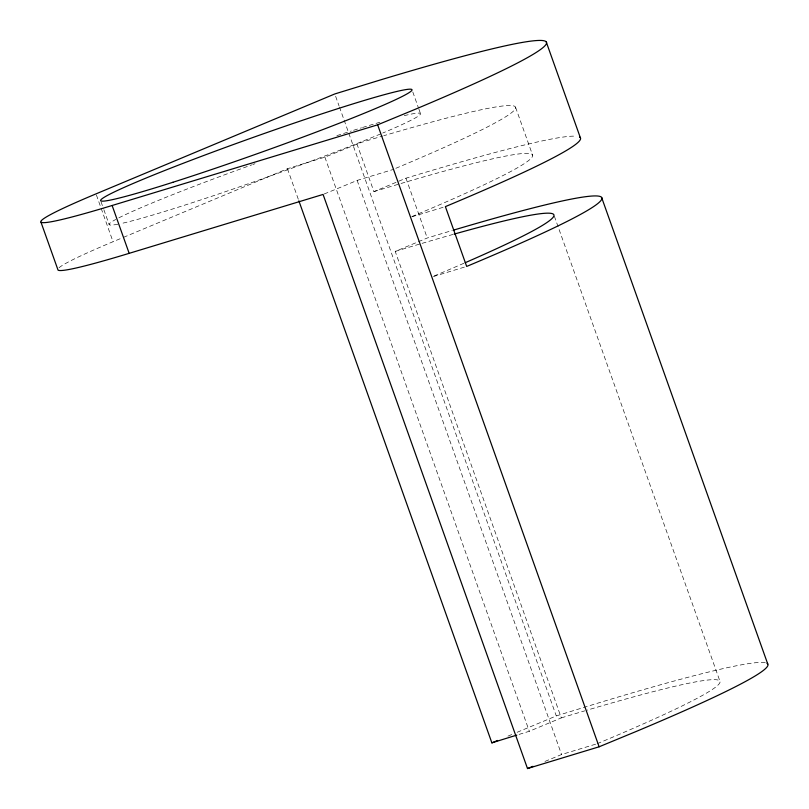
<?xml version="1.0" encoding="UTF-8"?>
<svg xmlns="http://www.w3.org/2000/svg" width="809" height="809" viewBox="0 0 809 809"><rect width="100%" height="100%" fill="white"/><g stroke="black" fill="none" stroke-linecap="round" stroke-linejoin="round"><path stroke-width="0.61" stroke-dasharray="4.04 3.03" d="M59.057 267.739A228.826 11.579 -19.6 0 1 113.038 241.719L122.341 237.826M123.504 237.34L287.438 168.747L293.424 166.866A457.661 23.158 -19.6 0 1 324.884 157.158L361.127 142.475A508.507 25.726 -19.6 0 1 382.617 136.054M395.844 168.292L398.958 166.988A508.507 25.726 -19.6 0 0 383.769 135.71M356.88 143.769L373.92 191.612L405.956 178.202L414.471 175.624A559.363 28.295 -19.6 0 1 576.463 136.246M411.832 216.579L415.998 214.83A508.507 25.726 -19.6 0 0 400.799 183.552M519.105 734.4A457.661 23.158 -19.6 0 1 529.319 731.275L561.315 717.886L395.217 251.417L427.253 238.008L435.768 235.429A559.363 28.295 -19.6 0 1 452.312 230.484M434.17 275.94L437.285 274.635A508.507 25.726 -19.6 0 0 464.073 263.188M507.971 736.129L512.572 734.198M517.173 732.276L556.268 715.914L601.876 701.899A559.363 28.295 -19.6 0 1 765.668 662.814M597.153 743.724L603.393 741.105A508.507 25.726 -19.6 0 0 587.051 710.171M324.176 193.988L328.575 192.198A457.661 23.158 -19.6 0 0 357.133 180.417L392.719 169.607M373.92 191.612L378.157 190.327A508.507 25.726 -19.6 0 1 399.646 183.896M412.135 216.721L444.192 206.983M395.217 251.417L399.454 250.123A508.507 25.726 -19.6 0 1 420.943 243.701M433.422 276.526L465.488 266.788M561.315 717.886L565.562 716.592A508.507 25.726 -19.6 0 1 584.725 710.858M544.973 761.421A457.661 23.158 -19.6 0 0 561.567 754.524L595.97 744.078M515.626 107.445L532.666 155.288M554.377 216.276L720.061 681.562M412.802 91.983L418.475 107.931M418.88 109.073L420.508 113.624M405.956 178.202L427.253 238.008M335.644 96.332L339.032 105.848M339.456 107.041L343.694 118.933M344.118 120.116L348.345 132.009M348.77 133.202L556.268 715.914M357.133 180.417L561.567 754.524M324.884 157.158L529.319 731.275M287.438 168.747L298.44 199.651M101.034 201.775L103.471 208.611M103.876 209.753L109.154 224.558M96.423 195.04L113.038 241.719M422.096 243.357A508.507 25.726 -19.6 0 1 452.909 234.458M404.267 115.636A165.269 8.363 -19.6 0 1 382.758 133.02M380.604 133.92A165.269 8.363 -19.6 0 1 121.31 223.496M117.801 224.214A165.269 8.363 -19.6 0 1 115.738 219.472M118.852 217.833A165.269 8.363 -19.6 0 1 251.71 164.905M252.792 164.52A165.269 8.363 -19.6 0 1 254.966 163.742M336.898 135.639A165.269 8.363 -19.6 0 1 351.318 131.007M353.624 130.279A165.269 8.363 -19.6 0 1 361.481 127.822M362.574 127.478A165.269 8.363 -19.6 0 1 373.718 124.09M376.023 123.403A165.269 8.363 -19.6 0 1 380.493 122.088"/><path stroke-width="1.21" d="M298.865 200.834L491.872 742.864L497.616 740.457M112.127 205.496L377.651 124.829L414.704 109.518A559.363 28.295 -19.6 0 0 380.402 79.939L334.795 93.955L96.008 193.877A228.826 11.579 -19.6 0 0 112.127 205.496L129.167 253.338L323.074 194.433L527.508 768.55L599.125 746.788L636.167 731.478A559.363 28.295 -19.6 0 0 766.962 663.289M527.508 768.55L533.01 766.315M491.872 742.864L497.859 740.983A457.661 23.158 -19.6 0 1 516.799 735.108M546.267 41.997L580.336 137.692M601.633 197.487L767.741 663.967M377.651 124.829L599.125 746.788M41.006 222.263L58.046 270.105A228.826 11.579 -19.6 0 0 129.167 253.338M453.465 230.14A559.363 28.295 -19.6 0 1 470.069 265.008L466.672 266.424L445.385 206.619L448.773 205.203A559.363 28.295 -19.6 0 0 579.568 137.024M454.061 234.135A508.507 25.726 -19.6 0 1 465.175 262.713M172.944 182.268A165.269 8.363 -19.6 0 0 411.892 90.295A165.269 8.363 -19.6 0 0 184.088 162.953A165.269 8.363 -19.6 0 0 172.944 182.268"/></g></svg>
